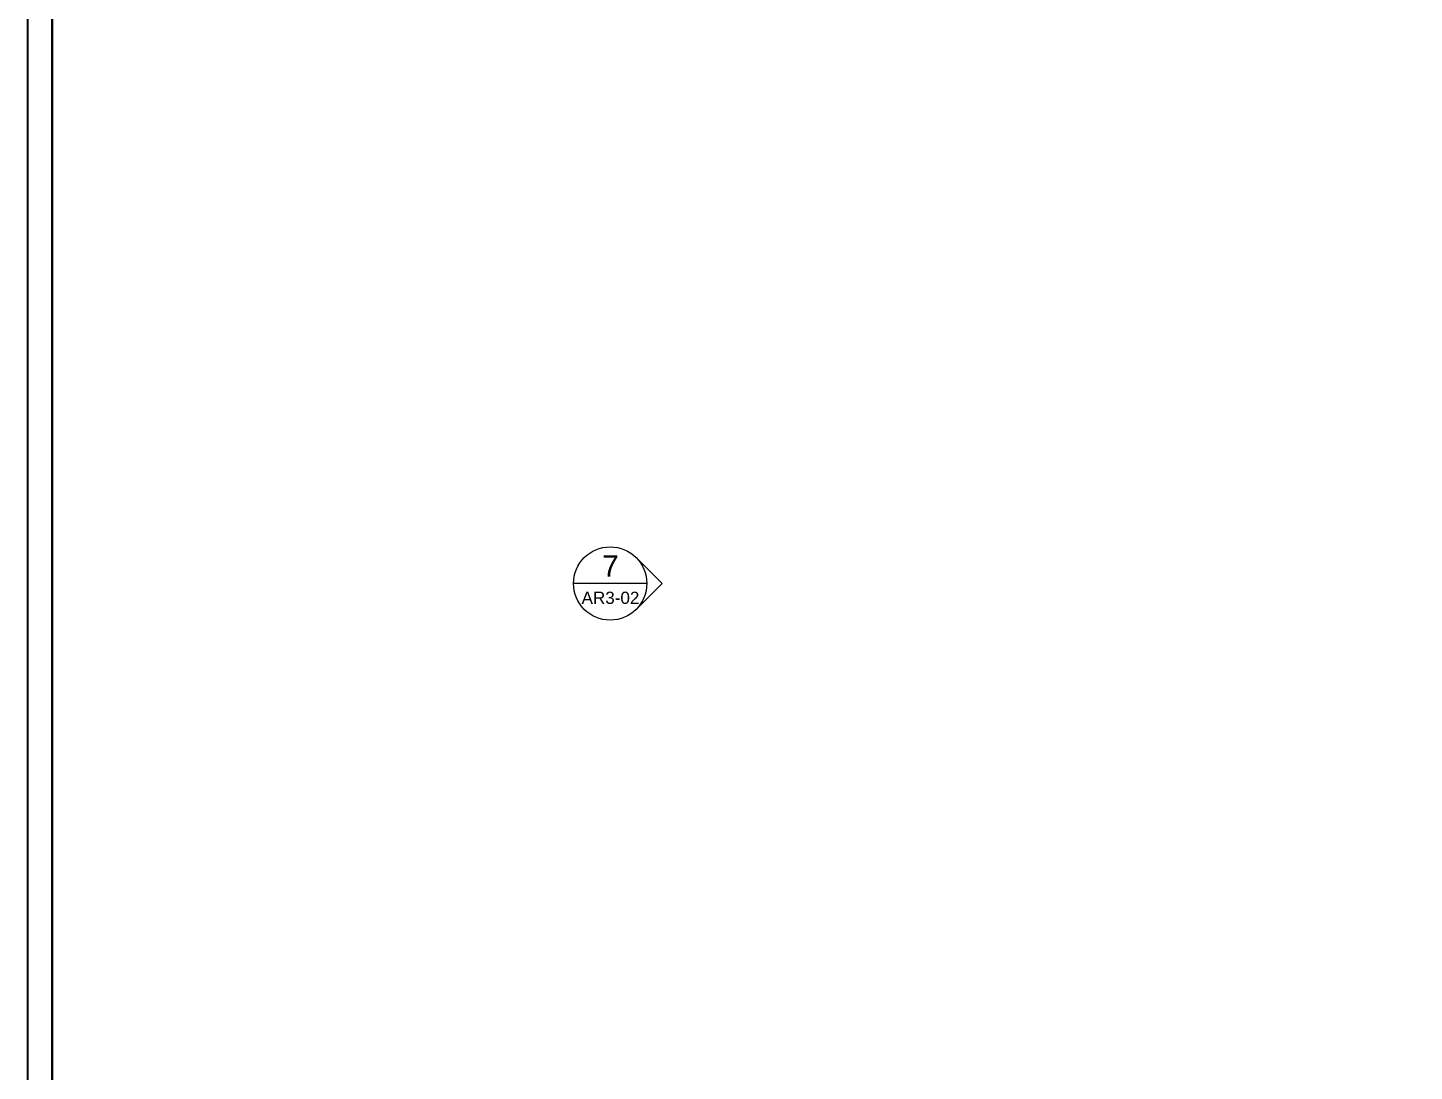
# Model space of a CAD drawing. Header units: millimetres. Extents: x -324 to 75, y -297 to 212.
# Drawn here: x -298.11 to -264.04, y 155.09 to 180.73 of the extents above; entities that cross this region are included whole.
import ezdxf
from ezdxf.enums import TextEntityAlignment as Align

# ---------------------------------------------------------------- set-up
doc = ezdxf.new("R2010")
doc.units = ezdxf.units.MM
for name, color, linetype, lineweight in [('KOP', 7, 'Continuous', 20), ('KOP GARIS', 1, 'Continuous', 30), ('NOT', 7, 'Continuous', 20)]:
    doc.layers.add(name, color=color, linetype=linetype, lineweight=lineweight)
doc.styles.add('BOLD', font='arial.ttf')
doc.styles.add('S', font='simplex', dxfattribs={"width": 0.75})
doc.styles.get("Standard").update_dxf_attribs({"font": 'arial.ttf'})

# ---------------------------------------------------------------- blocks, each defined once
blk = doc.blocks.new('Ntkn')
for p, q in [((0.424, 0.424), (0.849, 0)), ((0.6, 0), (-0.6, 0)), ((0.424, -0.424), (0.849, 0))]:
    blk.add_line(p, q)
blk.add_circle((0, 0), 0.6)
at = {"color": 5, "style": 'S', "width": 0.75, "flags": 4}
blk.add_attdef('NO', text='', height=0.3, dxfattribs=at).set_placement((0.005, 0.113), align=Align.CENTER)
at = {"style": 'S', "width": 0.75, "flags": 4}
blk.add_attdef('NOLBR', text='', height=0.2, dxfattribs=at).set_placement((0.005, -0.334), align=Align.CENTER)
blk = doc.blocks.new('KOP A3 DED')
blk.add_lwpolyline([(-21, 29.697), (21, 29.697), (21, 0), (-21, 0), (-21, 29.697)])
at = {"layer": 'KOP GARIS'}
blk.add_lwpolyline([(-20.8, 29.497), (20.8, 29.497), (20.8, 0.2), (-20.8, 0.2)], close=True, dxfattribs=at)
at = {"layer": 'KOP', "style": 'BOLD'}
for tag, p in [('JUDUL1', (15.945, 4.092)), ('JUDUL2', (15.945, 3.747)), ('JUDUL3', (15.945, 3.427)), ('NO', (17.215, 1.101)), ('REFF', (17.207, 0.727)), ('FILE', (17.189, 0.336))]:
    blk.add_attdef(tag, p, '', height=0.12, dxfattribs=at)
for tag, p in [('SCALE1', (18.171, 1.948)), ('NAME', (16.363, 1.738)), ('SCALE2', (18.169, 1.733)), ('DATE', (19.9, 1.757)), ('SCALE3', (18.17, 1.521))]:
    blk.add_attdef(tag, text='', height=0.12, dxfattribs=at).set_placement(p, align=Align.MIDDLE_CENTER)

msp = doc.modelspace()

# ---------------------------------------------------------------- block references
at = {"xscale": 3, "yscale": 3, "zscale": 3}
msp.add_blockref('KOP A3 DED', (-235.1137, 122.4138), dxfattribs=at)
at = {"layer": 'NOT'}
ref = msp.add_blockref('Ntkn', (-283.8007, 167.0773), dxfattribs=dict(at, xscale=1.5, yscale=1.5, zscale=1.500000000000001))
ref.add_attrib('NO', '7', dxfattribs={"layer": '0', "height": 0.525, "flags": 4}).set_placement((-283.7936, 167.2467), align=Align.CENTER)
ref.add_attrib('NOLBR', 'AR3-02', dxfattribs={"layer": '0', "height": 0.3, "flags": 4}).set_placement((-283.7936, 166.576), align=Align.CENTER)

doc.saveas('drawing.dxf')
